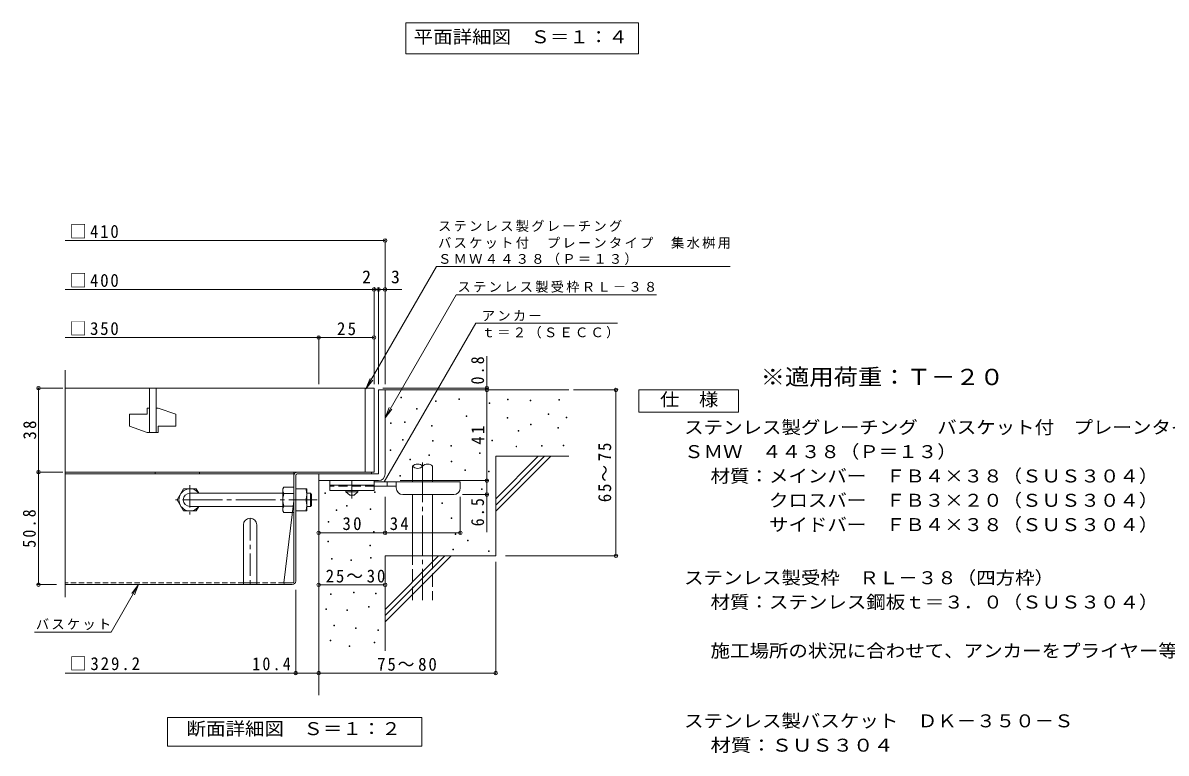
# Model space of a CAD drawing. Units: millimetres on the paper, enlarged 4 times, with parts at other scales. Extents: x -860 to 1063, y -1925 to 732.
# Drawn here: x -860 to 173, y -618 to 42 of the extents above; entities that cross this region are included whole.
import ezdxf
from ezdxf.enums import TextEntityAlignment as Align

# ---------------------------------------------------------------- set-up
doc = ezdxf.new("R2010")
doc.units = ezdxf.units.MM
doc.header["$LTSCALE"] = 4
doc.header["$PDMODE"] = 32
doc.header["$PDSIZE"] = 3.2
for name, pattern in [('CHAIN1', [8, 5, -1, 1, -1]), ('CHAIN2', [12, 9, -1, 1, -1]), ('DASHED1', [1.8, 1.2, -0.6]), ('DASHED2', [3, 2, -1]), ('DASHED3', [4, 3, -1])]:
    doc.linetypes.add(name, pattern=pattern)
for name, color, linetype, lineweight in [('A-5_文字', 7, 'Continuous', 9), ('D-0_芯', 7, 'Continuous', 9), ('D-1_躯体', 3, 'Continuous', 9), ('D-2_仕上', 3, 'Continuous', 9), ('D-4_その他', 7, 'Continuous', 9), ('D-5_文字', 7, 'Continuous', 9), ('D-6_寸法', 6, 'Continuous', 9), ('D-7_ハッチ', 2, 'Continuous', 9), ('D-8_記号', 2, 'Continuous', 9), ('D-9_0-HOJO', 2, 'Continuous', 9), ('D-B_7-WAKU-T', 2, 'Continuous', 9)]:
    doc.layers.add(name, color=color, linetype=linetype, lineweight=lineweight)
doc.styles.add('ＭＳ ゴシック', font='')
doc.styles.get('ＭＳ ゴシック').set_extended_font_data('MS Gothic')

msp = doc.modelspace()

# ---------------------------------------------------------------- linework, layer by layer
at = {"layer": 'A-5_文字'}
for p, q in [((-514.22, 42.421), (-303.82, 42.421)), ((-514.22, 42.421), (-514.22, 14.421)), ((-303.82, 42.421), (-303.82, 14.421)), ((-514.22, 14.421), (-303.82, 14.421))]:
    msp.add_line(p, q, dxfattribs=at)
at = {"layer": 'D-0_芯'}
for points in [[(-518.57, -296.506), (-518.57, -295.906), (-517.97, -295.906), (-517.97, -296.506)], [(-487.238, -299.747), (-487.238, -299.147), (-486.638, -299.147), (-486.638, -299.747)], [(-466.17, -298.127), (-466.17, -297.527), (-465.57, -297.527), (-465.57, -298.127)], [(-422.112, -298.315), (-422.112, -297.715), (-421.512, -297.715), (-421.512, -298.315)], [(-401.809, -299.398), (-401.809, -298.798), (-401.209, -298.798), (-401.209, -299.398)], [(-375.822, -298.586), (-375.822, -297.986), (-375.222, -297.986), (-375.222, -298.586)], [(-504.611, -306.814), (-504.611, -306.214), (-504.011, -306.214), (-504.011, -306.814)], [(-438.895, -301.834), (-438.895, -301.234), (-438.295, -301.234), (-438.295, -301.834)], [(-527.871, -319.736), (-527.871, -319.136), (-527.271, -319.136), (-527.271, -319.736)], [(-515.434, -318.928), (-515.434, -318.328), (-514.834, -318.328), (-514.834, -318.928)], [(-459.707, -313.598), (-459.707, -312.998), (-459.107, -312.998), (-459.107, -313.598)], [(-422.653, -315.098), (-422.653, -314.498), (-422.053, -314.498), (-422.053, -315.098)], [(-385.567, -311.579), (-385.567, -310.979), (-384.967, -310.979), (-384.967, -311.579)], [(-369.337, -314.654), (-369.337, -314.054), (-368.737, -314.054), (-368.737, -314.654)], [(-490.882, -322.32), (-490.882, -321.72), (-490.281, -321.72), (-490.281, -322.32)], [(-412.637, -326.738), (-412.637, -326.138), (-412.037, -326.138), (-412.037, -326.738)], [(-401.539, -321.054), (-401.539, -320.453), (-400.939, -320.453), (-400.939, -321.054)], [(-376.634, -324.031), (-376.634, -323.431), (-376.034, -323.431), (-376.034, -324.031)], [(-517.248, -334.707), (-517.248, -334.107), (-516.648, -334.107), (-516.648, -334.707)], [(-490.057, -335.642), (-490.057, -335.042), (-489.457, -335.042), (-489.457, -335.642)], [(-473.544, -340.244), (-473.544, -339.644), (-472.944, -339.644), (-472.944, -340.244)], [(-436.459, -335.401), (-436.459, -334.801), (-435.859, -334.801), (-435.859, -335.401)], [(-414.532, -340.815), (-414.532, -340.215), (-413.932, -340.215), (-413.932, -340.815)], [(-391.523, -340.273), (-391.523, -339.673), (-390.923, -339.673), (-390.923, -340.273)], [(-371.762, -340.003), (-371.762, -339.402), (-371.162, -339.402), (-371.162, -340.003)], [(-528.157, -344.177), (-528.157, -343.577), (-527.556, -343.577), (-527.556, -344.177)], [(-493.304, -348.649), (-493.304, -348.049), (-492.704, -348.049), (-492.704, -348.649)], [(-447.442, -346.995), (-447.442, -346.394), (-446.842, -346.394), (-446.842, -346.995)], [(-510.426, -352.688), (-510.426, -352.087), (-509.826, -352.087), (-509.826, -352.688)], [(-473.11, -354.405), (-473.11, -353.805), (-472.51, -353.805), (-472.51, -354.405)], [(-460.866, -362.249), (-460.866, -361.649), (-460.266, -361.649), (-460.266, -362.249)], [(-519.571, -367.316), (-519.571, -366.716), (-518.971, -366.716), (-518.971, -367.316)], [(-439.51, -363.47), (-439.51, -362.87), (-438.91, -362.87), (-438.91, -363.47)], [(-542.377, -382.11), (-542.377, -381.51), (-541.777, -381.51), (-541.777, -382.11)], [(-445.612, -379.335), (-445.612, -378.735), (-445.012, -378.735), (-445.012, -379.335)], [(-587.397, -383.179), (-587.397, -382.579), (-586.797, -382.579), (-586.797, -383.179)], [(-481.613, -392.149), (-481.613, -391.549), (-481.013, -391.549), (-481.013, -392.149)], [(-577.088, -398.351), (-577.088, -397.751), (-576.488, -397.751), (-576.488, -398.351)], [(-567.595, -394.608), (-567.595, -394.008), (-566.995, -394.008), (-566.995, -394.608)], [(-546.278, -397.501), (-546.278, -396.901), (-545.678, -396.901), (-545.678, -397.501)], [(-584.445, -409.108), (-584.445, -408.508), (-583.845, -408.508), (-583.845, -409.108)], [(-473.07, -405.573), (-473.07, -404.973), (-472.47, -404.973), (-472.47, -405.573)], [(-543.385, -418.057), (-543.385, -417.457), (-542.785, -417.457), (-542.785, -418.057)], [(-469.409, -420.218), (-469.409, -419.618), (-468.809, -419.618), (-468.809, -420.218)], [(-584.497, -426.832), (-584.497, -426.232), (-583.897, -426.232), (-583.897, -426.832)], [(-546.74, -430.393), (-546.74, -429.793), (-546.14, -429.793), (-546.14, -430.393)], [(-471.672, -433.888), (-471.672, -433.288), (-471.072, -433.288), (-471.072, -433.888)], [(-458.426, -425.956), (-458.426, -425.356), (-457.826, -425.356), (-457.826, -425.956)], [(-581.435, -442.521), (-581.435, -441.921), (-580.835, -441.921), (-580.835, -442.521)], [(-563.772, -443.739), (-563.772, -443.139), (-563.172, -443.139), (-563.172, -443.739)], [(-546.109, -441.607), (-546.109, -441.007), (-545.509, -441.007), (-545.509, -441.607)], [(-439.51, -435.473), (-439.51, -434.872), (-438.91, -434.872), (-438.91, -435.473)], [(-582.082, -474.51), (-582.082, -473.91), (-581.482, -473.91), (-581.482, -474.51)], [(-561.373, -472.987), (-561.373, -472.387), (-560.773, -472.387), (-560.773, -472.987)], [(-541.426, -473.749), (-541.426, -473.149), (-540.826, -473.149), (-540.826, -473.749)], [(-547.9, -485.929), (-547.9, -485.329), (-547.3, -485.329), (-547.3, -485.929)], [(-586.345, -487.91), (-586.345, -487.31), (-585.745, -487.31), (-585.745, -487.91)], [(-567.464, -488.823), (-567.464, -488.223), (-566.864, -488.223), (-566.864, -488.823)], [(-579.32, -502.65), (-579.32, -502.05), (-578.72, -502.05), (-578.72, -502.65)], [(-559.586, -504.999), (-559.586, -504.399), (-558.986, -504.399), (-558.986, -504.999)], [(-539.382, -506.878), (-539.382, -506.278), (-538.782, -506.278), (-538.782, -506.878)], [(-582.608, -516.275), (-582.608, -515.675), (-582.008, -515.675), (-582.008, -516.275)], [(-565.224, -521.444), (-565.224, -520.844), (-564.624, -520.844), (-564.624, -521.444)], [(-542.671, -518.155), (-542.671, -517.555), (-542.071, -517.555), (-542.071, -518.155)]]:
    msp.add_lwpolyline(points, close=True, dxfattribs=at)
at = {"layer": 'D-1_躯体', "color": 2}
for p, q in [((-538.85, -289.441), (-538.85, -365.441)), ((-538.85, -289.441), (-532.85, -289.441)), ((-532.85, -365.441), (-532.85, -289.441)), ((-592.85, -365.441), (-538.85, -365.441)), ((-592.85, -371.441), (-592.85, -365.441)), ((-592.85, -371.441), (-538.85, -371.441))]:
    msp.add_line(p, q, dxfattribs=at)
at = {"layer": 'D-1_躯体'}
for p, q in [((-603.657, -382.841), (-600.257, -382.841)), ((-600.257, -382.841), (-599.257, -383.841)), ((-600.257, -394.841), (-600.257, -382.841)), ((-599.257, -393.841), (-599.257, -383.841)), ((-603.657, -394.841), (-600.257, -394.841)), ((-600.257, -394.841), (-599.257, -393.841))]:
    msp.add_line(p, q, dxfattribs=at)
at = {"layer": 'D-1_躯体', "color": 2}
msp.add_arc((-538.85, -365.441), 6, 270, 0, dxfattribs=at)
at = {"layer": 'D-2_仕上'}
for p, q in [((-821.917, -476.818), (-821.917, -271.561)), ((-542.85, -287.841), (-821.917, -287.841)), ((-745.85, -287.841), (-745.85, -327.841)), ((-739.85, -287.841), (-739.85, -327.841)), ((-550.85, -287.841), (-550.85, -363.841)), ((-542.85, -287.841), (-542.85, -363.841)), ((-747.85, -305.841), (-747.85, -311.341)), ((-745.85, -305.841), (-747.85, -305.841)), ((-737.85, -305.841), (-739.85, -305.841)), ((-737.85, -305.841), (-721.85, -311.341)), ((-763.85, -311.341), (-763.85, -322.341)), ((-763.85, -311.341), (-747.85, -311.341)), ((-721.85, -311.341), (-721.85, -322.341)), ((-763.85, -322.341), (-747.85, -327.841)), ((-737.85, -327.841), (-747.85, -327.841)), ((-737.85, -322.341), (-737.85, -327.841)), ((-737.85, -322.341), (-721.85, -322.341)), ((-821.917, -363.841), (-542.85, -363.841))]:
    msp.add_line(p, q, dxfattribs=at)
at = {"layer": 'D-4_その他'}
for p, q in [((-821.917, -154.294), (-532.85, -154.294)), ((-532.85, -284.258), (-532.85, -153.093)), ((-821.917, -198.572), (-542.849, -198.572)), ((-542.849, -284.258), (-542.849, -197.372)), ((-542.849, -198.572), (-540.849, -198.572)), ((-540.849, -198.572), (-517.785, -198.572)), ((-538.849, -284.258), (-538.849, -197.372)), ((-821.917, -242.073), (-592.85, -242.073)), ((-592.85, -284.258), (-592.85, -240.872)), ((-592.85, -242.073), (-542.849, -242.073)), ((-440.867, -289.44), (-440.867, -258.864)), ((-824.057, -287.841), (-847.277, -287.841)), ((-846.078, -363.841), (-846.078, -287.841)), ((-439.667, -287.841), (-534.85, -287.841)), ((-440.867, -371.441), (-440.867, -289.44)), ((-362.438, -289.44), (-322.975, -289.44)), ((-324.176, -439.44), (-324.176, -289.44)), ((-824.057, -363.841), (-847.277, -363.841)), ((-846.078, -363.841), (-846.078, -465.441)), ((-519.249, -371.441), (-439.667, -371.441)), ((-440.867, -371.441), (-440.867, -418.141)), ((-532.85, -419.882), (-532.85, -386.04)), ((-464.85, -419.882), (-464.85, -386.04)), ((-439.667, -384.04), (-462.85, -384.04)), ((-423.955, -439.44), (-322.975, -439.44)), ((-432.849, -444.951), (-432.849, -546.641)), ((-847.278, -465.441), (-829.917, -465.441)), ((-613.657, -546.641), (-613.657, -470.241)), ((-592.849, -465.688), (-532.85, -465.688)), ((-613.657, -545.441), (-821.917, -545.441)), ((-592.849, -545.441), (-613.657, -545.441)), ((-592.849, -545.441), (-432.849, -545.441))]:
    msp.add_line(p, q, dxfattribs=at)
at = {"layer": 'D-4_その他', "color": 2}
msp.add_line((-615.257, -363.841), (-821.917, -363.841), dxfattribs=at)
at = {"layer": 'D-4_その他'}
msp.add_lwpolyline([(-592.85, -418.682), (-532.85, -418.682), (-464.85, -418.682)], dxfattribs=at)
for p in [(-532.85, -154.294), (-542.849, -198.572), (-538.849, -198.572), (-532.85, -198.572), (-592.85, -242.073), (-542.849, -242.073), (-846.078, -287.841), (-440.867, -287.841), (-440.867, -289.44), (-324.176, -289.44), (-846.078, -363.841), (-440.867, -371.441), (-440.867, -384.04), (-592.85, -418.682), (-532.85, -418.682), (-464.85, -418.682), (-324.176, -439.44), (-846.078, -465.441), (-592.849, -465.688), (-532.85, -465.688), (-613.657, -545.441), (-592.849, -545.441), (-432.849, -545.441)]:
    msp.add_point(p, dxfattribs=at)
at = {"layer": 'D-5_文字'}
for p, q in [((-550.17, -288.441), (-486.374, -177.943)), ((-220.994, -177.943), (-486.374, -177.943)), ((-532.85, -314.707), (-468.647, -203.505)), ((-287.543, -203.505), (-468.647, -203.505)), ((-533.697, -372.44), (-450.92, -229.067)), ((-450.92, -229.067), (-322.666, -229.067)), ((-550.17, -288.441), (-546.344, -279.202)), ((-550.17, -288.441), (-544.083, -280.507)), ((-532.85, -314.707), (-529.023, -305.468)), ((-532.85, -314.707), (-526.762, -306.773)), ((-755.672, -465.441), (-759.499, -474.679)), ((-849.749, -508.448), (-780.502, -508.448))]:
    msp.add_line(p, q, dxfattribs=at)
for points in [[(-303.423, -309.441), (-303.423, -289.44), (-213.423, -289.44), (-213.423, -309.441)], [(-729.647, -611.44), (-729.647, -585.441), (-499.648, -585.441), (-499.648, -611.44)]]:
    msp.add_lwpolyline(points, close=True, dxfattribs=at)
msp.add_lwpolyline([(-780.502, -508.448), (-755.672, -465.441), (-761.76, -473.374)], dxfattribs=at)
at = {"layer": 'D-6_寸法'}
for p, q in [((-532.85, -289.44), (-366.849, -289.44)), ((-432.85, -387.844), (-394.445, -349.44)), ((-432.85, -349.44), (-366.849, -349.44)), ((-432.85, -393.501), (-388.789, -349.44)), ((-432.85, -349.44), (-432.85, -439.441)), ((-432.85, -399.157), (-383.133, -349.44)), ((-507.933, -372.44), (-507.933, -358.44)), ((-489.933, -372.44), (-489.933, -358.44)), ((-592.85, -371.441), (-592.85, -565.441)), ((-507.933, -439.441), (-507.933, -384.04)), ((-489.933, -439.441), (-489.933, -384.04)), ((-532.85, -439.441), (-432.85, -439.441)), ((-532.85, -439.441), (-532.85, -525.441)), ((-532.85, -487.844), (-484.446, -439.441)), ((-532.85, -493.5), (-478.79, -439.441)), ((-532.85, -499.157), (-473.133, -439.441))]:
    msp.add_line(p, q, dxfattribs=at)
at = {"layer": 'D-6_寸法', "linetype": 'CHAIN2'}
msp.add_line((-498.933, -355.055), (-498.933, -479.441), dxfattribs=at)
at = {"layer": 'D-6_寸法', "linetype": 'DASHED3'}
for p, q in [((-507.933, -479.441), (-507.933, -439.441)), ((-489.933, -439.441), (-489.933, -479.441))]:
    msp.add_line(p, q, dxfattribs=at)
at = {"layer": 'D-6_寸法'}
for centre, start, end in [((-503.433, -362.502), 42.07146, 137.92854), ((-503.433, -354.378), 222.07146, 317.92854), ((-494.433, -362.502), 42.07146, 137.92854)]:
    msp.add_arc(centre, 6.062, start, end, dxfattribs=at)
at = {"layer": 'D-7_ハッチ'}
for p, q in [((-615.257, -363.841), (-821.917, -363.841)), ((-615.257, -365.441), (-821.917, -365.441)), ((-740.719, -363.841), (-740.719, -365.441)), ((-700.719, -363.841), (-700.719, -365.441)), ((-615.257, -462.507), (-615.257, -363.841)), ((-613.657, -462.241), (-613.657, -366.774)), ((-612.323, -365.441), (-545.25, -365.441)), ((-612.057, -363.841), (-545.25, -363.841)), ((-545.25, -363.841), (-545.25, -365.441)), ((-615.257, -389.841), (-624.481, -463.841)), ((-616.59, -463.841), (-624.481, -463.841)), ((-616.857, -465.441), (-821.917, -465.441))]:
    msp.add_line(p, q, dxfattribs=at)
at = {"layer": 'D-7_ハッチ', "linetype": 'DASHED1'}
for p, q in [((-660.857, -463.841), (-821.917, -463.841)), ((-624.481, -463.841), (-648.857, -463.841))]:
    msp.add_line(p, q, dxfattribs=at)
at = {"layer": 'D-7_ハッチ'}
for centre, radius, start, end in [((-612.057, -367.041), 3.2, 90, 180), ((-612.323, -366.774), 1.333, 90, 180), ((-622.881, -463.841), 1.6, 180, 270), ((-616.857, -462.241), 3.2, 270, 0), ((-616.59, -462.507), 1.333, 270, 0)]:
    msp.add_arc(centre, radius, start, end, dxfattribs=at)
at = {"layer": 'D-8_記号', "linetype": 'CHAIN1'}
for p, q in [((-709.25, -375.648), (-709.25, -402.033)), ((-696.057, -388.841), (-722.442, -388.841)), ((-654.857, -405.441), (-654.857, -465.441))]:
    msp.add_line(p, q, dxfattribs=at)
at = {"layer": 'D-8_記号'}
for p, q in [((-660.857, -411.441), (-660.857, -465.441)), ((-648.857, -411.441), (-648.857, -465.441)), ((-660.857, -463.841), (-648.857, -463.841))]:
    msp.add_line(p, q, dxfattribs=at)
msp.add_arc((-654.857, -411.441), 6, 0, 180, dxfattribs=at)
at = {"layer": 'D-9_0-HOJO', "color": 3}
for p, q in [((-582.85, -371.441), (-582.85, -380.441)), ((-542.85, -371.441), (-582.85, -371.441)), ((-542.85, -371.441), (-542.85, -380.441)), ((-542.85, -375.441), (-582.85, -375.441)), ((-542.85, -380.441), (-582.85, -380.441))]:
    msp.add_line(p, q, dxfattribs=at)
at = {"layer": 'D-9_0-HOJO', "color": 4, "linetype": 'CHAIN1'}
msp.add_line((-562.85, -387.536), (-562.85, -371.441), dxfattribs=at)
at = {"layer": 'D-9_0-HOJO'}
for p, q in [((-613.657, -378.841), (-603.657, -378.841)), ((-603.657, -398.841), (-603.657, -378.841)), ((-568.35, -381.44), (-568.35, -380.441)), ((-568.35, -381.44), (-564.85, -384.44)), ((-568.35, -381.44), (-557.35, -381.44)), ((-560.85, -384.44), (-557.35, -381.44)), ((-557.35, -381.44), (-557.35, -380.441)), ((-613.657, -388.841), (-604.523, -388.841)), ((-564.85, -384.44), (-560.85, -384.44)), ((-613.657, -398.841), (-603.657, -398.841))]:
    msp.add_line(p, q, dxfattribs=at)
at = {"layer": 'D-9_0-HOJO', "color": 3, "linetype": 'DASHED2'}
msp.add_line((-542.85, -376.441), (-582.85, -376.441), dxfattribs=at)
at = {"layer": 'D-9_0-HOJO', "color": 4}
for p, q in [((-464.85, -372.44), (-542.85, -372.44)), ((-522.84, -376.44), (-542.85, -376.44)), ((-530.85, -376.44), (-530.85, -372.44)), ((-522.85, -378.04), (-522.85, -372.44)), ((-464.85, -378.04), (-464.85, -372.44)), ((-516.85, -384.04), (-470.85, -384.04))]:
    msp.add_line(p, q, dxfattribs=at)
at = {"layer": 'D-9_0-HOJO', "linetype": 'CHAIN1'}
msp.add_line((-598.284, -388.841), (-604.407, -388.841), dxfattribs=at)
at = {"layer": 'D-9_0-HOJO'}
for centre in [(-618.523, -383.841), (-618.523, -393.841)]:
    msp.add_arc(centre, 14.866, 340.34633, 19.65366, dxfattribs=at)
at = {"layer": 'D-9_0-HOJO', "color": 4}
for centre, start, end in [((-516.85, -378.04), 180, 270), ((-470.85, -378.04), 270, 0)]:
    msp.add_arc(centre, 6, start, end, dxfattribs=at)
at = {"layer": 'D-B_7-WAKU-T'}
for p, q in [((-701.223, -382.825), (-703.523, -378.841)), ((-625.257, -378.841), (-624.391, -377.341)), ((-625.257, -398.841), (-625.257, -378.841)), ((-615.257, -377.341), (-624.391, -377.341)), ((-720.75, -388.841), (-714.976, -398.841)), ((-624.391, -383.114), (-615.257, -383.114)), ((-714.976, -398.841), (-703.523, -398.841)), ((-701.214, -394.841), (-703.523, -398.841)), ((-625.257, -398.841), (-624.391, -400.341)), ((-624.391, -394.567), (-615.257, -394.567)), ((-615.257, -400.341), (-624.391, -400.341))]:
    msp.add_line(p, q, dxfattribs=at)
at = {"layer": 'D-B_7-WAKU-T', "color": 3, "linetype": 'CHAIN2'}
msp.add_line((-715.826, -388.841), (-594.247, -388.841), dxfattribs=at)
at = {"layer": 'D-B_7-WAKU-T', "color": 3}
for p, q in [((-709.25, -382.841), (-625.257, -382.841)), ((-709.25, -394.841), (-625.257, -394.841))]:
    msp.add_line(p, q, dxfattribs=at)
at = {"layer": 'D-B_7-WAKU-T'}
msp.add_lwpolyline([(-720.75, -388.841), (-714.976, -378.841), (-703.523, -378.841)], dxfattribs=at)
for centre, radius, start, end in [((-709.25, -388.841), 10, 36.87019, 323.12981), ((-618.693, -380.63), 6.579, 149.99998, 176.07924), ((-619.787, -380.16), 5.47, 180.2103, 212.68507), ((-605.891, -388.841), 19.365, 162.79973, 197.20026), ((-619.787, -397.521), 5.47, 147.31491, 179.78969), ((-618.693, -397.051), 6.579, 183.92075, 210)]:
    msp.add_arc(centre, radius, start, end, dxfattribs=at)
at = {"layer": 'D-B_7-WAKU-T', "color": 3}
msp.add_arc((-709.25, -388.841), 6, 90, 270, dxfattribs=at)

# ---------------------------------------------------------------- texts
at = {"layer": 'A-5_文字', "color": 2, "style": 'ＭＳ ゴシック', "width": 1.1}
msp.add_text('平面詳細図\u3000Ｓ＝１：４', height=11.73, dxfattribs=at).set_placement((-507.02, 20.421), align=Align.BOTTOM_LEFT)
at = {"layer": 'D-4_その他', "color": 2, "style": 'ＭＳ ゴシック'}
for s, p in [('2', (-553.585, -196.572)), ('3', (-527.529, -196.572))]:
    msp.add_text(s, height=11.73, dxfattribs=at).set_placement(p, align=Align.BOTTOM_LEFT)
at = {"layer": 'D-4_その他', "color": 2, "char_height": 11.73, "attachment_point": 7, "style": 'ＭＳ ゴシック'}
for s, insert in [('\\T1.21;\\W0.95;□410', (-817.917, -152.273)), ('\\T1.21;\\W0.95;□400', (-817.917, -196.553)), ('\\T1.21;\\W0.95;□350', (-817.917, -240.073)), ('\\T1.27;\\W0.95;25', (-576.349, -240.073)), ('\\T1.27;\\W0.95;30', (-571.35, -416.282)), ('\\T1.27;\\W0.95;34', (-528.703, -416.282)), ('\\T1.22;\\W0.95;25～30', (-586.53, -463.688)), ('\\T1.23;\\W0.95;□329.2', (-817.917, -543.041)), ('\\T1.28;\\W0.9;10.4', (-652.921, -543.041)), ('\\T1.22;\\W0.95;75～80', (-539.997, -543.441))]:
    msp.add_mtext(s, dxfattribs=dict(at, insert=insert))
at = {"layer": 'D-4_その他', "char_height": 8.798, "attachment_point": 7, "style": 'ＭＳ ゴシック'}
for s, insert in [('\\T1.17;ステンレス製グレーチング', (-484.994, -146.633)), ('\\T1.17;バスケット付\u3000プレーンタイプ\u3000集水桝用', (-484.994, -161.879)), ('\\T1.17;ＳＭＷ４４３８（Ｐ＝１３）', (-484.994, -176.535))]:
    msp.add_mtext(s, dxfattribs=dict(at, insert=insert))
at = {"layer": 'D-4_その他', "color": 2, "char_height": 11.73, "attachment_point": 7, "rotation": 90, "style": 'ＭＳ ゴシック'}
for s, insert in [('\\T1.27;\\W0.9;0.8', (-443.267, -284.488)), ('\\T1.27;\\W0.95;38', (-848.077, -334.341)), ('\\T1.27;\\W0.95;41', (-443.267, -338.94)), ('\\T1.22;\\W0.95;65～75', (-328.388, -390.94)), ('\\T1.27;\\W0.9;6.5', (-443.267, -412.718)), ('\\T1.28;\\W0.9;50.8', (-848.478, -432.141))]:
    msp.add_mtext(s, dxfattribs=dict(at, insert=insert))
at = {"layer": 'D-5_文字', "color": 3, "style": 'ＭＳ ゴシック', "width": 1.1}
msp.add_text('※適用荷重：Ｔ－２０', height=14.66, dxfattribs=at).set_placement((-193.423, -289.44), align=Align.BOTTOM_LEFT)
at = {"layer": 'D-5_文字', "color": 2, "style": 'ＭＳ ゴシック'}
for s, width, p in [('仕\u3000様', 1.1, (-284.423, -307.44)), ('ステンレス製グレーチング\u3000バスケット付\u3000プレーンタイプ\u3000集水桝用', 1.1, (-262.587, -332.609)), ('ＳＭＷ\u3000４４３８（Ｐ＝１３）', 1.1, (-262.587, -354.609)), ('材質：メインバー\u3000ＦＢ４×３８（ＳＵＳ３０４）', 1.1, (-238.702, -376.609)), ('\u3000\u3000\u3000クロスバー\u3000ＦＢ３×２０（ＳＵＳ３０４）', 1.1, (-238.702, -398.609)), ('\u3000\u3000\u3000サイドバー\u3000ＦＢ４×３８（ＳＵＳ３０４）', 1.1, (-238.702, -420.609)), ('ステンレス製受枠\u3000ＲＬ－３８（四方枠）', 1.1, (-262.587, -468.609)), ('材質：ステンレス鋼板ｔ＝３．０（ＳＵＳ３０４）', 1.1, (-238.703, -490.609)), ('施工場所の状況に合わせて、アンカーをプライヤー等で折り曲げてご使用ください。', 1.1, (-238.703, -534.609)), ('断面詳細図\u3000Ｓ＝１：２', 1.1, (-712.277, -605.052)), ('ステンレス製バスケット\u3000ＤＫ－３５０－Ｓ', 1.1, (-262.587, -597.995)), ('材質：ＳＵＳ３０４', 1.15, (-238.703, -619.995))]:
    msp.add_text(s, height=11.73, dxfattribs=dict(at, width=width)).set_placement(p, align=Align.BOTTOM_LEFT)
at = {"layer": 'D-5_文字', "char_height": 8.798, "attachment_point": 7, "style": 'ＭＳ ゴシック'}
for s, insert in [('\\T1.17;ステンレス製受枠ＲＬ－３８', (-467.401, -201.601)), ('\\T1.17;アンカー', (-445.463, -227.203)), ('\\T1.17;ｔ＝２（ＳＥＣＣ）', (-445.463, -242.93)), ('\\T1.17;バスケット', (-848.502, -506.545))]:
    msp.add_mtext(s, dxfattribs=dict(at, insert=insert))

doc.saveas('drawing.dxf')
